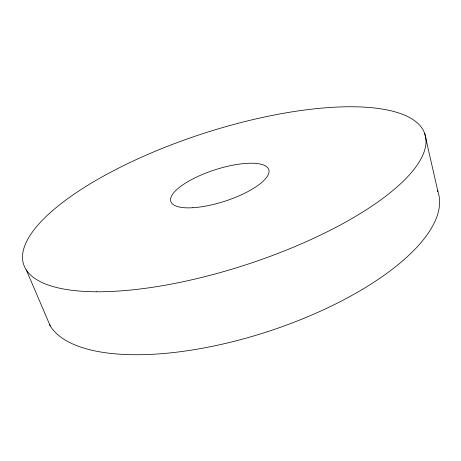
<?xml version="1.0" encoding="UTF-8"?>
<svg xmlns="http://www.w3.org/2000/svg" width="461" height="461" viewBox="0 0 461 461"><rect width="100%" height="100%" fill="white"/><g stroke="black" fill="none" stroke-linecap="round" stroke-linejoin="round"><path stroke-width="0.69" d="M26.3 269.95L50.22 325.858M424.685 133.442L437.95 191.672M437.483 190.387A205.56 80.162 -18 0 1 276.727 328.584A205.56 80.162 -18 0 1 49.477 324.584M96.787 291.767A210.948 69.012 -18 0 0 423.44 153.651A210.948 69.012 -18 0 0 152.608 152.372A210.948 69.012 -18 0 0 96.787 291.767M192.831 207.727A51.499 16.452 -18 0 0 268.982 172.328A51.499 16.452 -18 0 0 197.654 176.575A51.499 16.452 -18 0 0 192.831 207.727"/></g></svg>
